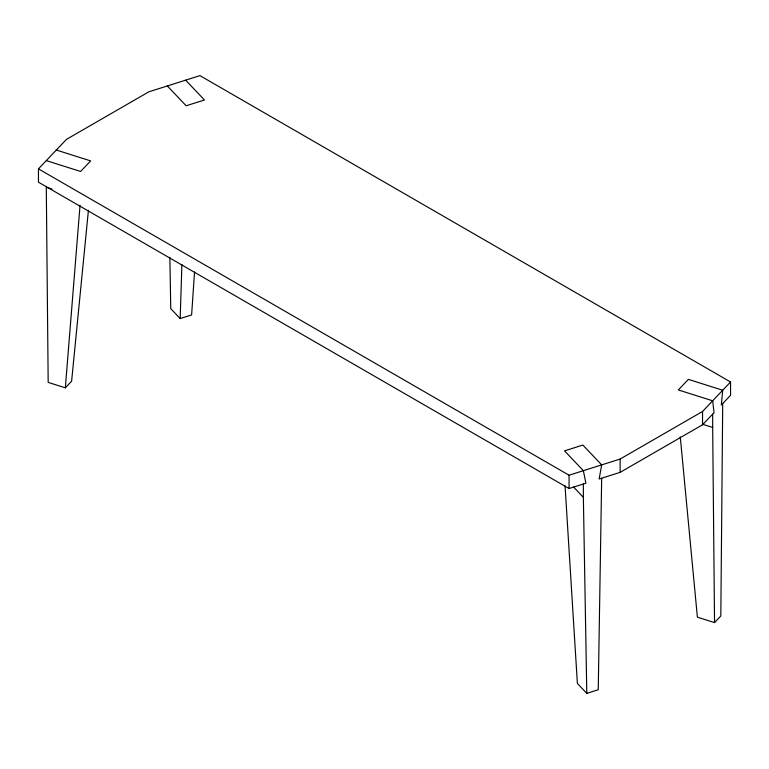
<?xml version="1.0" encoding="UTF-8"?>
<svg xmlns="http://www.w3.org/2000/svg" width="769" height="769" viewBox="0 0 769 769"><rect width="100%" height="100%" fill="white"/><g stroke="black" fill="none" stroke-linecap="round" stroke-linejoin="round"><path stroke-width="1.15" d="M194.547 272.024L191.616 314.925L180.177 318.549L181.907 264.507M52.013 189.059L46.294 187.252L48.178 382.395L65.336 387.836L80.043 205.275M88.425 210.264L71.613 381.222L65.336 387.836M38.45 168.872L66.461 139.372L148.859 91.809L199.94 75.631L730.55 381.982L730.55 395.295L721.322 405.013L722.706 390.239L688.38 379.367L678.335 389.941L712.671 400.803L714.045 412.674L702.539 424.786L620.141 472.358L599.147 479.01L601.675 464.889L582.844 445.068L564.542 450.865L583.363 470.686L585.882 483.211L569.06 488.536L38.45 182.186L38.45 168.872L569.06 475.213L620.141 459.045L702.539 411.473L730.55 381.982M680.267 436.879L697.387 617.161L714.545 622.592L720.822 615.988L722.706 403.552M565.061 485.883L577.384 683.458L586.795 693.369L598.244 689.745L601.675 478.212M56.329 150.042L90.665 160.913L80.62 171.477L46.294 160.615M702.366 424.18L712.671 427.449L714.545 622.592M573.539 486.988L583.363 497.322L586.795 693.369M185.637 80.159L204.458 99.98L186.156 105.776L167.325 85.955M180.177 318.549L170.756 308.638L169.862 257.24M712.671 414.126L712.671 427.449M702.539 411.473L702.539 424.786M620.141 459.045L620.141 472.358M583.363 484.009L583.363 497.322M569.06 475.213L569.06 488.536"/></g></svg>
